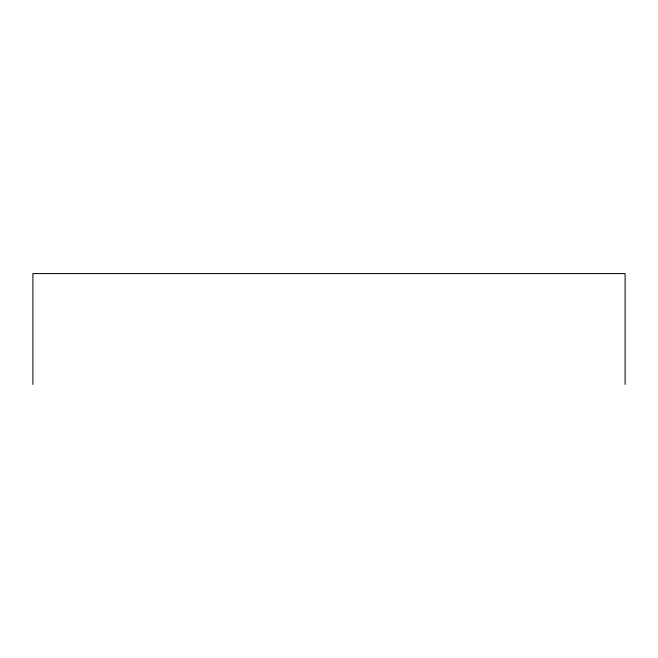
<?xml version="1.0" encoding="UTF-8"?>
<svg xmlns="http://www.w3.org/2000/svg" width="658" height="658" viewBox="0 0 658 658"><rect width="100%" height="100%" fill="white"/><g stroke="black" fill="none" stroke-linecap="round" stroke-linejoin="round"><path stroke-width="0.99" d="M625.1 384.428L625.1 273.572L32.9 273.572L32.9 384.428"/></g></svg>
